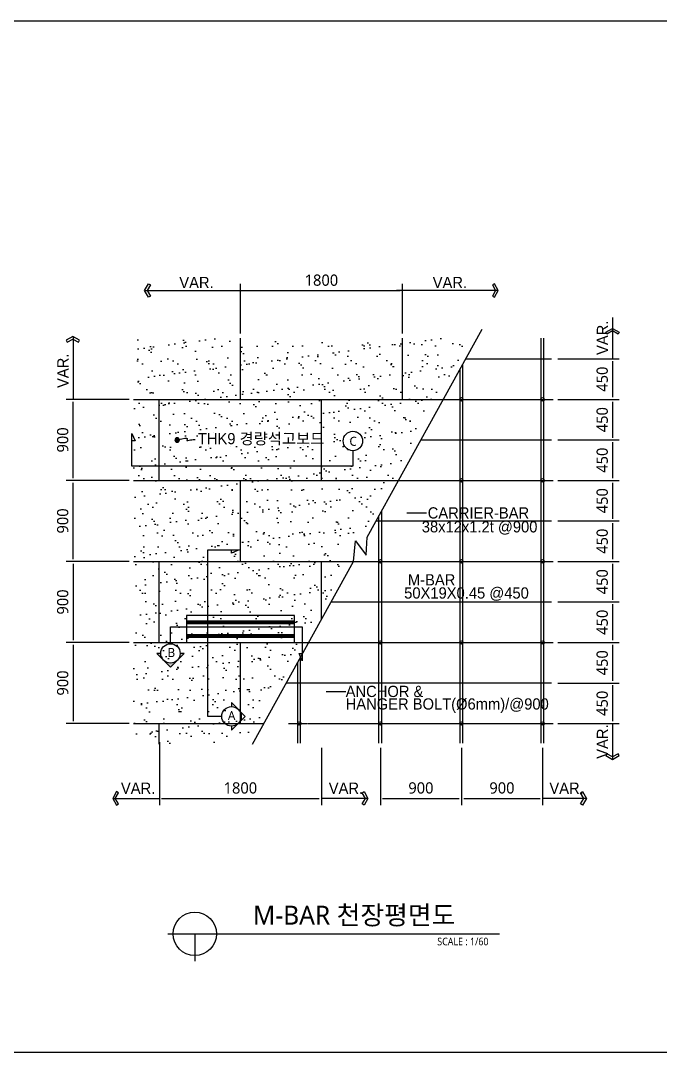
# Model space of a CAD drawing. Header units: millimetres. Extents: x 0 to 21000, y 0 to 5940.
# Drawn here: x 11166 to 13532, y 2063 to 5940 of the extents above; entities that cross this region are included whole.
import ezdxf
from ezdxf.enums import TextEntityAlignment as Align

# ---------------------------------------------------------------- set-up
doc = ezdxf.new("R2010")
doc.units = ezdxf.units.MM
doc.linetypes.add('CEN', pattern=[35, 30, -2, 1, -2])
for name, color, linetype in [('BAR', 7, 'Continuous'), ('CEIL', 4, 'Continuous'), ('CEN', 1, 'CEN'), ('DIM', 7, 'Continuous'), ('DIM-ER', 4, 'Continuous'), ('HAT-ER', 8, 'Continuous'), ('LIG2', 6, 'Continuous'), ('M-BAR2', 4, 'Continuous'), ('MARK-ER', 7, 'Continuous'), ('SCREW', 7, 'Continuous'), ('SECT', 7, 'Continuous'), ('TEXT', 3, 'Continuous'), ('TEXT-ER', 3, 'Continuous')]:
    doc.layers.add(name, color=color, linetype=linetype)
doc.styles.add('ER', font='')
doc.styles.add('GHS', font='malgun.ttf')
doc.styles.add('맑은 고딕', font='malgun.ttf')
doc.styles.get('ER').set_extended_font_data('Dotum')
doc.dimstyles.new('50 SDIM', dxfattribs={"dimscale": 50, "dimtxt": 2.5, "dimasz": 0.5, "dimexe": 1.5, "dimexo": 1, "dimgap": 1, "dimtad": 1, "dimdec": 0, "dimdsep": 46, "dimtxsty": '맑은 고딕', "dimblk": 'Z_DOT', "dimcen": 1, "dimdle": 3.6, "dimclrd": 9, "dimclre": 9, "dimclrt": 6, "dimadec": 0, "dimazin": 0, "dimtfac": 1, "dimtdec": 1, "dimtix": 1, "dimtmove": 2, "dimatfit": 3, "dimldrblk": 'DOT', "dimfxl": 1, "dimtolj": 1, "dimtzin": 0, "dimlwd": -1, "dimlwe": -1, "dimarcsym": 0})

# ---------------------------------------------------------------- blocks, each defined once
blk = doc.blocks.new('*D3020')
at = {"layer": 'Defpoints', "color": 0, "transparency": 16777216}
for p in [(3594, 687), (4494, 687), (4494, 75)]:
    blk.add_point(p, dxfattribs=at)
at = {"layer": 'DIM-ER', "color": 9, "transparency": 16777216}
for p, q in [((3594, 637), (3594, 0)), ((4494, 637), (4494, 0)), ((3619, 75), (4469, 75))]:
    blk.add_line(p, q, dxfattribs=at)
at = {"layer": 'DIM-ER', "color": 6, "transparency": 16777216, "insert": (4044, 190), "char_height": 125, "attachment_point": 5, "style": '맑은 고딕'}
blk.add_mtext('\\A1;900', dxfattribs=at)
blk = doc.blocks.new('_Dot')
at = {"color": 0, "linetype": 'ByBlock', "lineweight": -2}
blk.add_line((-0.5, 0), (-1, 0), dxfattribs=at)
at = {"color": 0, "linetype": 'ByBlock', "const_width": 0.5}
blk.add_lwpolyline([(-0.25, 0, 1), (0.25, 0, 1)], format="xyb", close=True, dxfattribs=at)
blk = doc.blocks.new('Z_DOT')
blk = doc.blocks.new('*D3021')
at = {"layer": 'Defpoints', "color": 0, "transparency": 16777216}
for p in [(4494, 687), (5394, 687), (5394, 75)]:
    blk.add_point(p, dxfattribs=at)
at = {"layer": 'DIM-ER', "color": 9, "transparency": 16777216}
for p, q in [((4494, 637), (4494, 0)), ((5394, 637), (5394, 0)), ((4519, 75), (5369, 75))]:
    blk.add_line(p, q, dxfattribs=at)
at = {"layer": 'DIM-ER', "color": 6, "transparency": 16777216, "insert": (4944, 190), "char_height": 125, "attachment_point": 5, "style": '맑은 고딕'}
blk.add_mtext('\\A1;900', dxfattribs=at)
blk = doc.blocks.new('*D3022')
at = {"layer": 'Defpoints', "color": 0, "transparency": 16777216}
for p in [(3839, 5715), (2039, 5187), (3839, 5187)]:
    blk.add_point(p, dxfattribs=at)
at = {"layer": 'DIM-ER', "color": 9, "transparency": 16777216}
for p, q in [((2039, 5237), (2039, 5790)), ((2064, 5715), (3814, 5715)), ((3839, 5237), (3839, 5790))]:
    blk.add_line(p, q, dxfattribs=at)
at = {"layer": 'DIM-ER', "color": 6, "transparency": 16777216, "insert": (2939, 5830), "char_height": 125, "attachment_point": 5, "style": '맑은 고딕'}
blk.add_mtext('\\A1;1800', dxfattribs=at)
blk = doc.blocks.new('*D3023')
at = {"layer": 'Defpoints', "color": 0, "transparency": 16777216}
for p in [(1139, 748), (2939, 685), (2939, 75)]:
    blk.add_point(p, dxfattribs=at)
at = {"layer": 'DIM-ER', "color": 9, "transparency": 16777216}
for p, q in [((1139, 698), (1139, 0)), ((2939, 635), (2939, 0)), ((1164, 75), (2914, 75))]:
    blk.add_line(p, q, dxfattribs=at)
at = {"layer": 'DIM-ER', "color": 6, "transparency": 16777216, "insert": (2039, 190), "char_height": 125, "attachment_point": 5, "style": '맑은 고딕'}
blk.add_mtext('\\A1;1800', dxfattribs=at)
blk = doc.blocks.new('*D3024')
at = {"layer": 'Defpoints', "color": 0, "transparency": 16777216}
for p in [(854, 2706), (180, 1806), (854, 1806)]:
    blk.add_point(p, dxfattribs=at)
at = {"layer": 'DIM-ER', "color": 9, "transparency": 16777216}
for p, q in [((804, 2706), (105, 2706)), ((180, 2681), (180, 1831)), ((804, 1806), (105, 1806))]:
    blk.add_line(p, q, dxfattribs=at)
at = {"layer": 'DIM-ER', "color": 6, "transparency": 16777216, "insert": (66, 2256), "char_height": 125, "attachment_point": 5, "rotation": 90, "style": '맑은 고딕'}
blk.add_mtext('\\A1;900', dxfattribs=at)
blk = doc.blocks.new('*D3025')
at = {"layer": 'Defpoints', "color": 0, "transparency": 16777216}
for p in [(854, 1806), (180, 906), (854, 906)]:
    blk.add_point(p, dxfattribs=at)
at = {"layer": 'DIM-ER', "color": 9, "transparency": 16777216}
for p, q in [((804, 1806), (105, 1806)), ((180, 1781), (180, 931)), ((804, 906), (105, 906))]:
    blk.add_line(p, q, dxfattribs=at)
at = {"layer": 'DIM-ER', "color": 6, "transparency": 16777216, "insert": (66, 1356), "char_height": 125, "attachment_point": 5, "rotation": 90, "style": '맑은 고딕'}
blk.add_mtext('\\A1;900', dxfattribs=at)
blk = doc.blocks.new('*D3026')
at = {"layer": 'Defpoints', "color": 0, "transparency": 16777216}
for p in [(180, 3606), (854, 3606), (854, 2706)]:
    blk.add_point(p, dxfattribs=at)
at = {"layer": 'DIM-ER', "color": 9, "transparency": 16777216}
for p, q in [((804, 3606), (105, 3606)), ((180, 2731), (180, 3581)), ((804, 2706), (105, 2706))]:
    blk.add_line(p, q, dxfattribs=at)
at = {"layer": 'DIM-ER', "color": 6, "transparency": 16777216, "insert": (66, 3156), "char_height": 125, "attachment_point": 5, "rotation": 90, "style": '맑은 고딕'}
blk.add_mtext('\\A1;900', dxfattribs=at)
blk = doc.blocks.new('*D3027')
at = {"layer": 'Defpoints', "color": 0, "transparency": 16777216}
for p in [(180, 4506), (854, 4506), (854, 3606)]:
    blk.add_point(p, dxfattribs=at)
at = {"layer": 'DIM-ER', "color": 9, "transparency": 16777216}
for p, q in [((804, 4506), (105, 4506)), ((180, 3631), (180, 4481)), ((804, 3606), (105, 3606))]:
    blk.add_line(p, q, dxfattribs=at)
at = {"layer": 'DIM-ER', "color": 6, "transparency": 16777216, "insert": (66, 4056), "char_height": 125, "attachment_point": 5, "rotation": 90, "style": '맑은 고딕'}
blk.add_mtext('\\A1;900', dxfattribs=at)
blk = doc.blocks.new('*D3028')
at = {"layer": 'Defpoints', "color": 0, "transparency": 16777216}
for p in [(5516, 1806), (5516, 1356), (6172, 1356)]:
    blk.add_point(p, dxfattribs=at)
at = {"layer": 'DIM-ER', "color": 9, "transparency": 16777216}
for p, q in [((5566, 1806), (6247, 1806)), ((6172, 1781), (6172, 1381)), ((5566, 1356), (6247, 1356))]:
    blk.add_line(p, q, dxfattribs=at)
at = {"layer": 'DIM-ER', "color": 6, "transparency": 16777216, "insert": (6058, 1581), "char_height": 125, "attachment_point": 5, "rotation": 90, "style": '맑은 고딕'}
blk.add_mtext('\\A1;450', dxfattribs=at)
blk = doc.blocks.new('*D3029')
at = {"layer": 'Defpoints', "color": 0, "transparency": 16777216}
for p in [(5516, 2256), (5516, 1806), (6172, 1806)]:
    blk.add_point(p, dxfattribs=at)
at = {"layer": 'DIM-ER', "color": 9, "transparency": 16777216}
for p, q in [((5566, 2256), (6247, 2256)), ((6172, 2231), (6172, 1831)), ((5566, 1806), (6247, 1806))]:
    blk.add_line(p, q, dxfattribs=at)
at = {"layer": 'DIM-ER', "color": 6, "transparency": 16777216, "insert": (6058, 2031), "char_height": 125, "attachment_point": 5, "rotation": 90, "style": '맑은 고딕'}
blk.add_mtext('\\A1;450', dxfattribs=at)
blk = doc.blocks.new('*D3030')
at = {"layer": 'Defpoints', "color": 0, "transparency": 16777216}
for p in [(5516, 2706), (5516, 2256), (6172, 2256)]:
    blk.add_point(p, dxfattribs=at)
at = {"layer": 'DIM-ER', "color": 9, "transparency": 16777216}
for p, q in [((5566, 2706), (6247, 2706)), ((6172, 2681), (6172, 2281)), ((5566, 2256), (6247, 2256))]:
    blk.add_line(p, q, dxfattribs=at)
at = {"layer": 'DIM-ER', "color": 6, "transparency": 16777216, "insert": (6058, 2481), "char_height": 125, "attachment_point": 5, "rotation": 90, "style": '맑은 고딕'}
blk.add_mtext('\\A1;450', dxfattribs=at)
blk = doc.blocks.new('*D3031')
at = {"layer": 'Defpoints', "color": 0, "transparency": 16777216}
for p in [(5516, 3156), (5516, 2706), (6172, 2706)]:
    blk.add_point(p, dxfattribs=at)
at = {"layer": 'DIM-ER', "color": 9, "transparency": 16777216}
for p, q in [((5566, 3156), (6247, 3156)), ((6172, 3131), (6172, 2731)), ((5566, 2706), (6247, 2706))]:
    blk.add_line(p, q, dxfattribs=at)
at = {"layer": 'DIM-ER', "color": 6, "transparency": 16777216, "insert": (6058, 2931), "char_height": 125, "attachment_point": 5, "rotation": 90, "style": '맑은 고딕'}
blk.add_mtext('\\A1;450', dxfattribs=at)
blk = doc.blocks.new('*D3032')
at = {"layer": 'Defpoints', "color": 0, "transparency": 16777216}
for p in [(5516, 3606), (5516, 3156), (6172, 3156)]:
    blk.add_point(p, dxfattribs=at)
at = {"layer": 'DIM-ER', "color": 9, "transparency": 16777216}
for p, q in [((5566, 3606), (6247, 3606)), ((6172, 3581), (6172, 3181)), ((5566, 3156), (6247, 3156))]:
    blk.add_line(p, q, dxfattribs=at)
at = {"layer": 'DIM-ER', "color": 6, "transparency": 16777216, "insert": (6058, 3381), "char_height": 125, "attachment_point": 5, "rotation": 90, "style": '맑은 고딕'}
blk.add_mtext('\\A1;450', dxfattribs=at)
blk = doc.blocks.new('*D3033')
at = {"layer": 'Defpoints', "color": 0, "transparency": 16777216}
for p in [(5516, 4056), (5516, 3606), (6172, 3606)]:
    blk.add_point(p, dxfattribs=at)
at = {"layer": 'DIM-ER', "color": 9, "transparency": 16777216}
for p, q in [((5566, 4056), (6247, 4056)), ((6172, 4031), (6172, 3631)), ((5566, 3606), (6247, 3606))]:
    blk.add_line(p, q, dxfattribs=at)
at = {"layer": 'DIM-ER', "color": 6, "transparency": 16777216, "insert": (6058, 3831), "char_height": 125, "attachment_point": 5, "rotation": 90, "style": '맑은 고딕'}
blk.add_mtext('\\A1;450', dxfattribs=at)
blk = doc.blocks.new('*D3034')
at = {"layer": 'Defpoints', "color": 0, "transparency": 16777216}
for p in [(5516, 4506), (5516, 4056), (6172, 4056)]:
    blk.add_point(p, dxfattribs=at)
at = {"layer": 'DIM-ER', "color": 9, "transparency": 16777216}
for p, q in [((5566, 4506), (6247, 4506)), ((6172, 4481), (6172, 4081)), ((5566, 4056), (6247, 4056))]:
    blk.add_line(p, q, dxfattribs=at)
at = {"layer": 'DIM-ER', "color": 6, "transparency": 16777216, "insert": (6058, 4281), "char_height": 125, "attachment_point": 5, "rotation": 90, "style": '맑은 고딕'}
blk.add_mtext('\\A1;450', dxfattribs=at)
blk = doc.blocks.new('*D3035')
at = {"layer": 'Defpoints', "color": 0, "transparency": 16777216}
for p in [(5516, 4956), (5516, 4506), (6172, 4506)]:
    blk.add_point(p, dxfattribs=at)
at = {"layer": 'DIM-ER', "color": 9, "transparency": 16777216}
for p, q in [((5566, 4956), (6247, 4956)), ((6172, 4931), (6172, 4531)), ((5566, 4506), (6247, 4506))]:
    blk.add_line(p, q, dxfattribs=at)
at = {"layer": 'DIM-ER', "color": 6, "transparency": 16777216, "insert": (6058, 4731), "char_height": 125, "attachment_point": 5, "rotation": 90, "style": '맑은 고딕'}
blk.add_mtext('\\A1;450', dxfattribs=at)
blk = doc.blocks.new('*D3036')
at = {"layer": 'Defpoints', "color": 0, "transparency": 16777216}
for p in [(5516, 1356), (5516, 906), (6172, 906)]:
    blk.add_point(p, dxfattribs=at)
at = {"layer": 'DIM-ER', "color": 9, "transparency": 16777216}
for p, q in [((5566, 1356), (6247, 1356)), ((6172, 1331), (6172, 931)), ((5566, 906), (6247, 906))]:
    blk.add_line(p, q, dxfattribs=at)
at = {"layer": 'DIM-ER', "color": 6, "transparency": 16777216, "insert": (6058, 1131), "char_height": 125, "attachment_point": 5, "rotation": 90, "style": '맑은 고딕'}
blk.add_mtext('\\A1;450', dxfattribs=at)
blk = doc.blocks.new('zw$EB20')
at = {"layer": 'LIG2'}
for p, q in [((0, 80.4), (400, 80.4)), ((0, 77.9), (400, 77.9)), ((0, 75.4), (400, 75.4)), ((0, 72.9), (400, 72.9)), ((0, 70.4), (400, 70.4)), ((0, 29.6), (400, 29.6)), ((0, 27.1), (400, 27.1)), ((0, 24.6), (400, 24.6)), ((0, 22.1), (400, 22.1)), ((0, 19.6), (400, 19.6))]:
    blk.add_line(p, q, dxfattribs=at)
at = {"layer": 'M-BAR2'}
blk.add_lwpolyline([(0, 0), (400, 0), (400, 100), (0, 100)], close=True, dxfattribs=at)
blk = doc.blocks.new('zw$B3DE')
at = {"layer": 'HAT-ER'}
h = blk.add_hatch(dxfattribs=at)
h.set_pattern_fill('AR-SAND', color=256, scale=5, style=0)
h.set_pattern_definition([(37.5, (352.91, -3838.58), (-8, 244.7066), [0, -193.04, 0, -215.9, 0, -206.375]), (7.5, (352.9, -3838.58), (224.762, 358.413), [0, -104.14, 0, -173.99, 0, -66.675]), (327.5, (196.7, -3838.58), (395.496, 0.7186), [0, -63.5, 0, -228.6, 0, -298.45]), (317.5, (196.7, -3838.58), (381.778, 111.465), [0, -31.75, 0, -149.86, 0, -171.45])])
h.paths.add_polyline_path([(853.7, 5187.1), (853.7, 687.2), (2109.2, 687.4), (3194, 2647.1), (3194, 2897.5), (3373.7, 2971.7), (4600.1, 5187.1)])
at = {"layer": 'MARK-ER'}
h = blk.add_hatch(color=256, dxfattribs=at)
edge = h.paths.add_edge_path()
edge.add_arc((1337.1, 4055.9), 25, 180, 360)
edge.add_arc((1337.1, 4055.9), 25, 0, 180)
at = {"layer": 'BAR', "color": 5}
for p, q in [((5378.5, 687.1), (5378.5, 5187.1)), ((5408.5, 687.1), (5408.5, 5187.1)), ((4508.5, 687.1), (4508.5, 4894.8)), ((4542.6, 4956.3), (5495.3, 4956.3)), ((4478.5, 687.1), (4478.5, 4840.6)), ((4293.5, 4506.3), (5495.3, 4506.3)), ((4044.4, 4056.3), (5495.3, 4056.3)), ((3795.3, 3606.3), (5495.3, 3606.3)), ((3608.5, 687.1), (3608.5, 3269)), ((3546.1, 3156.3), (5495.3, 3156.3)), ((3578.5, 687.1), (3578.5, 3214.8)), ((3297, 2706.3), (5495.3, 2706.3)), ((3047.9, 2256.3), (5495.3, 2256.3)), ((2798.8, 1806.3), (5495.3, 1806.3)), ((2708.5, 687.1), (2708.5, 1643.3)), ((2678.5, 687.1), (2678.5, 1589.1)), ((2549.7, 1356.3), (5495.3, 1356.3)), ((2798.8, 906.3), (5495.3, 906.3))]:
    blk.add_line(p, q, dxfattribs=at)
at = {"layer": 'CEIL'}
for p, q in [((2038.5, 4506.3), (2038.5, 5187.1)), ((3838.5, 4506.3), (3838.5, 5187.1)), ((853.7, 4506.3), (4293.5, 4506.3)), ((1138.5, 3606.3), (1138.5, 4506.3)), ((2938.5, 3606.3), (2938.5, 4506.3)), ((853.7, 3606.3), (3795.3, 3606.3)), ((2038.5, 2706.3), (2038.5, 3606.3)), ((853.7, 2706.3), (3297, 2706.3)), ((1138.5, 1806.3), (1138.5, 2706.3)), ((2938.5, 2058.7), (2938.5, 2706.3)), ((853.7, 1806.3), (2798.8, 1806.3)), ((2038.5, 906.3), (2038.5, 1806.3)), ((853.7, 906.3), (2300.6, 906.3)), ((1138.5, 675.2), (1138.5, 906.3))]:
    blk.add_line(p, q, dxfattribs=at)
at = {"layer": 'CEN'}
for p, q in [((4373.5, 4506.3), (4613.5, 4506.3)), ((4373.5, 4506.3), (4613.5, 4506.3)), ((5273.5, 4506.3), (5513.5, 4506.3)), ((5273.5, 4506.3), (5513.5, 4506.3)), ((4373.5, 3606.3), (4613.5, 3606.3)), ((5273.5, 3606.3), (5513.5, 3606.3)), ((3524.1, 2706.3), (3713.5, 2706.3)), ((4373.5, 2706.3), (4613.5, 2706.3)), ((5273.5, 2706.3), (5513.5, 2706.3)), ((3473.5, 1806.3), (3713.5, 1806.3)), ((4373.5, 1806.3), (4613.5, 1806.3)), ((5273.5, 1806.3), (5513.5, 1806.3)), ((2573.5, 906.3), (2813.5, 906.3)), ((3473.5, 906.3), (3713.5, 906.3)), ((4373.5, 906.3), (4613.5, 906.3)), ((5273.5, 906.3), (5513.5, 906.3))]:
    blk.add_line(p, q, dxfattribs=at)
at = {"layer": 'DIM-ER'}
for p, q in [((974.5, 5715.4), (2102.5, 5715.4)), ((2038.5, 5251.1), (2038.5, 5779.4)), ((4902.5, 5715.4), (3774.5, 5715.4)), ((3838.5, 5251.1), (3838.5, 5779.4)), ((6172.2, 5416.1), (6172.2, 4956.3)), ((180.2, 5204.6), (180.2, 4506.3)), ((5766, 4956.3), (6172.2, 4956.3)), ((603.7, 4506.3), (180.2, 4506.3)), ((5766, 906.3), (6172.2, 906.3)), ((6172.2, 906.3), (6172.2, 506.3)), ((2938.5, 437.1), (2938.5, 75)), ((5393.5, 437.1), (5393.5, 75)), ((621.2, 75), (1138.5, 75)), ((3455.9, 75), (2938.5, 75)), ((5882.1, 75), (5393.5, 75))]:
    blk.add_line(p, q, dxfattribs=at)
for points in [[(974.5, 5715.4), (1017.4, 5790.4), (1039.1, 5778), (1003.3, 5715.4), (1039.1, 5652.8), (1017.4, 5640.4)], [(4902.5, 5715.4), (4859.7, 5790.4), (4838, 5778), (4873.7, 5715.4), (4838, 5652.8), (4859.7, 5640.4)], [(6172.2, 5294.9), (6247.2, 5252), (6234.8, 5230.3), (6172.2, 5266.1), (6109.6, 5230.3), (6097.2, 5252)], [(178, 5205.8), (103, 5162.9), (115.4, 5141.2), (178, 5177), (240.6, 5141.2), (253, 5162.9)], [(6172.2, 506.3), (6247.2, 549.2), (6234.8, 570.9), (6172.2, 535.1), (6109.6, 570.9), (6097.2, 549.2)], [(621.2, 75), (664.1, 0), (685.8, 12.4), (650, 75), (685.8, 137.6), (664.1, 150)], [(3455.9, 75), (3413, 0), (3391.3, 12.4), (3427.1, 75), (3391.3, 137.6), (3413, 150)], [(5882.1, 75), (5839.2, 0), (5817.5, 12.4), (5853.3, 75), (5817.5, 137.6), (5839.2, 150)]]:
    blk.add_lwpolyline(points, close=True, dxfattribs=at)
at = {"layer": 'MARK-ER'}
for p, q in [((3889.4, 3246.9), (4106.7, 3246.9)), ((2991.2, 1262.9), (3208.4, 1262.9))]:
    blk.add_line(p, q, dxfattribs=at)
blk.add_lwpolyline([(1312.1, 4055.9, 1), (1362.1, 4055.9, 1)], format="xyb", close=True, dxfattribs=at)
blk.add_lwpolyline([(1337.1, 4055.9), (1387.5, 4068.3), (1420.6, 4074.1), (1439.7, 4074.8), (1448.2, 4071.8), (1449.3, 4066.5), (1446.5, 4060.2), (1443.1, 4054.2), (1442.5, 4050.1), (1447.2, 4048.7), (1456.7, 4049.7), (1469.6, 4052.2), (1484.5, 4055.5), (1500.2, 4058.6), (1515.2, 4060.8), (1528.2, 4061.2), (1537.9, 4059.1)], dxfattribs=at)
for points in [[(3597.5, 2906, 0, 40, 0), (3675.6, 2997.2, 0, 0, 0), (3889.4, 3246.9, 0, 0, 0)], [(3736.5, 2265.7, 0, 40, 0), (3736.5, 2385.7, 0, 0, 0), (3736.5, 2500.8, 0, 0, 0), (3889.9, 2500.8, 0, 0, 0)], [(2699.3, 922, 0, 40, 0), (2777.3, 1013.2, 0, 0, 0), (2991.2, 1262.9, 0, 0, 0)]]:
    blk.add_lwpolyline(points, format="xyseb", dxfattribs=at)
at = {"layer": 'SCREW'}
for centre in [(4493.5, 4506.3), (5393.5, 4506.3), (4493.5, 3606.3), (5393.5, 3606.3), (3593.5, 2706.3), (4493.5, 2706.3), (5393.5, 2706.3), (3593.5, 1806.3), (4493.5, 1806.3), (5393.5, 1806.3), (2693.5, 906.3), (3593.5, 906.3), (4493.5, 906.3), (5393.5, 906.3)]:
    blk.add_circle(centre, 20, dxfattribs=at)
at = {"layer": 'SECT'}
for p, q in [((3447, 2977.3), (4725.7, 5287.1)), ((3297, 2706.3), (3315.7, 2937.1)), ((3315.7, 2937.1), (3435.6, 2776.5)), ((3435.6, 2776.5), (3447, 2977.3)), ((2172.6, 675.2), (3297, 2706.3))]:
    blk.add_line(p, q, dxfattribs=at)
at = {"layer": 'DIM-ER', "color": 220, "char_height": 125, "attachment_point": 5, "style": 'ER'}
for insert in [(1551.4, 5804.5), (4366, 5804.5), (903.1, 187.6), (3211.4, 187.6), (5661.9, 187.6)]:
    blk.add_mtext('\\A1;VAR.', dxfattribs=dict(at, insert=insert))
at = {"layer": 'DIM-ER', "color": 220, "char_height": 125, "attachment_point": 5, "rotation": 90, "style": 'ER'}
for insert in [(6059.6, 5190.6), (67.6, 4824.1), (6059.6, 705.4)]:
    blk.add_mtext('\\A1;VAR.', dxfattribs=dict(at, insert=insert))
at = {"layer": 'TEXT-ER', "style": 'ER'}
blk.add_text('THK9 경량석고보드', height=125, dxfattribs=at).set_placement((1566.7, 4008))
for s, p in [('CARRIER-BAR', (4119.6, 3245.5)), ('38x12x1.2t @900', (4053.8, 3091.5)), ('M-BAR', (3899.6, 2502.4)), ('50X19X0.45 @450', (3858.1, 2356.3)), ('ANCHOR & ', (3208.4, 1262.9)), ('HANGER BOLT(Ø6mm)/@900', (3208.2, 1123.5))]:
    blk.add_text(s, height=125, dxfattribs=at).set_placement(p, align=Align.MIDDLE_LEFT)
at = {"layer": 'DIM-ER'}
for base, p1, p2, angle, picture, middle in [((3838.5, 5715.4), (2038.5, 5187.1), (3838.5, 5187.1), 180, '*D3022', (2938.5, 5830.3)), ((6172.2, 4506.3), (5516, 4956.3), (5516, 4506.3), 90, '*D3035', (6057.6, 4731.3)), ((180.2, 4506.3), (853.7, 3606.3), (853.7, 4506.3), 90, '*D3027', (65.6, 4056.3)), ((6172.2, 4056.3), (5516, 4506.3), (5516, 4056.3), 90, '*D3034', (6057.6, 4281.3)), ((6172.2, 3606.3), (5516, 4056.3), (5516, 3606.3), 90, '*D3033', (6057.6, 3831.3)), ((180.2, 3606.3), (853.7, 2706.3), (853.7, 3606.3), 90, '*D3026', (65.6, 3156.3)), ((6172.2, 3156.3), (5516, 3606.3), (5516, 3156.3), 90, '*D3032', (6057.6, 3381.3)), ((6172.2, 2706.3), (5516, 3156.3), (5516, 2706.3), 90, '*D3031', (6057.6, 2931.3)), ((180.2, 1806.3), (853.7, 2706.3), (853.7, 1806.3), 270, '*D3024', (65.6, 2256.3)), ((6172.2, 2256.3), (5516, 2706.3), (5516, 2256.3), 90, '*D3030', (6057.6, 2481.3)), ((6172.2, 1806.3), (5516, 2256.3), (5516, 1806.3), 90, '*D3029', (6057.6, 2031.3)), ((180.2, 906.3), (853.7, 1806.3), (853.7, 906.3), 270, '*D3025', (65.6, 1356.3)), ((6172.2, 1356.3), (5516, 1806.3), (5516, 1356.3), 90, '*D3028', (6057.6, 1581.3)), ((6172.2, 906.3), (5516, 1356.3), (5516, 906.3), 90, '*D3036', (6057.6, 1131.3))]:
    dim = blk.add_linear_dim(base=base, p1=p1, p2=p2, angle=angle, dimstyle='50 SDIM', dxfattribs=at)
    dim.commit()
    dim.dimension.update_dxf_attribs({"geometry": picture, "text_midpoint": middle})
for base, p1, p2, picture, middle in [((2938.5, 75), (1138.5, 748.1), (2938.5, 685.1), '*D3023', (2038.5, 189.9)), ((4493.5, 75), (3593.5, 687.1), (4493.5, 687.1), '*D3020', (4043.5, 189.6)), ((5393.5, 75), (4493.5, 687.1), (5393.5, 687.1), '*D3021', (4943.5, 189.6))]:
    dim = blk.add_linear_dim(base=base, p1=p1, p2=p2, dimstyle='50 SDIM', dxfattribs=at)
    dim.commit()
    dim.dimension.update_dxf_attribs({"geometry": picture, "text_midpoint": middle})

msp = doc.modelspace()

# ---------------------------------------------------------------- hatches: boundary and pattern name
at = {"layer": 'TEXT'}
h = msp.add_hatch(color=7, dxfattribs=at)
h.paths.add_polyline_path([(11770.6, 3598.3), (11755.7, 3598.3, -0.198912), (11745.2, 3572.8)])
h.paths.add_polyline_path([(11745.2, 3572.8, -0.414214), (11694.3, 3572.8), (11719.7, 3547.4)])
h.paths.add_polyline_path([(11683.7, 3598.3), (11668.8, 3598.3), (11694.3, 3572.8, -0.198912)])

# ---------------------------------------------------------------- linework, layer by layer
msp.add_lwpolyline([(8400, 5940), (16800, 5940), (16800, 0), (8400, 0)], close=True)
at = {"color": 0}
msp.add_lwpolyline([(8585, 2122.5), (15825, 2122.5)], dxfattribs=at)
at = {"layer": 'TEXT', "color": 7}
for p, q in [((11577.2, 4291.4), (11577.2, 4412.8)), ((11577.2, 4412.8), (11589.2, 4384.8)), ((11589.2, 4384.8), (11577.2, 4384.8)), ((12395.1, 4348.8), (12395.1, 4291.4)), ((12395.1, 4291.4), (11577.2, 4291.4)), ((11857.7, 3365.2), (11857.7, 3981.3)), ((11857.7, 3981.3), (11973.7, 3981.3)), ((11973.7, 3981.3), (11945.7, 3969.3)), ((11945.7, 3969.3), (11945.7, 3981.3)), ((11719.7, 3697.2), (12207.8, 3697.2)), ((11719.7, 3634.3), (11719.7, 3697.2)), ((12207.8, 3697.2), (12207.8, 3570.3)), ((12195.8, 3598.3), (12207.8, 3598.3)), ((12207.8, 3570.3), (12195.8, 3598.3)), ((11909.7, 3365.2), (11857.7, 3365.2))]:
    msp.add_line(p, q, dxfattribs=at)
at = {"layer": 'TEXT'}
for p, q in [((11710, 2560), (12937.6, 2560)), ((11809.6, 2560), (11809.6, 2459.3))]:
    msp.add_line(p, q, dxfattribs=at)
at = {"layer": 'TEXT', "color": 7}
for points in [[(11683.7, 3598.3), (11668.8, 3598.3), (11719.7, 3547.4), (11770.6, 3598.3), (11755.7, 3598.3)], [(11945.7, 3329.2), (11945.7, 3314.3), (11996.6, 3365.2), (11945.7, 3416.1), (11945.7, 3401.2)]]:
    msp.add_lwpolyline(points, dxfattribs=at)
for centre in [(12395.1, 4384.8), (11719.7, 3598.3), (11945.7, 3365.2)]:
    msp.add_circle(centre, 36, dxfattribs=at)
at = {"layer": 'TEXT'}
msp.add_circle((11809.6, 2560), 80.4, dxfattribs=at)

# ---------------------------------------------------------------- block references
at = {"layer": 'DIM', "xscale": 0.3333333333333333, "yscale": 0.3333333333333333, "zscale": 0.3333333333333333}
msp.add_blockref('zw$B3DE', (11298.9, 3036.7), dxfattribs=at)
at = {"layer": 'DIM'}
msp.add_blockref('zw$EB20', (11778.5, 3638.8), dxfattribs=at)

# ---------------------------------------------------------------- texts
at = {"layer": 'TEXT', "style": 'GHS'}
for s, height, p in [('C', 33.3, (12382.1, 4367)), ('B', 33.3, (11708.9, 3585)), ('A', 33.3, (11932.3, 3351.7)), ('M-BAR 천장평면도', 70, (12024.9, 2594.3))]:
    msp.add_text(s, height=height, dxfattribs=at).set_placement(p)
at = {"layer": 'TEXT', "style": 'GHS', "width": 0.9}
msp.add_text('SCALE : 1/60', height=28, dxfattribs=at).set_placement((12707.5, 2517.7))

doc.saveas('drawing.dxf')
